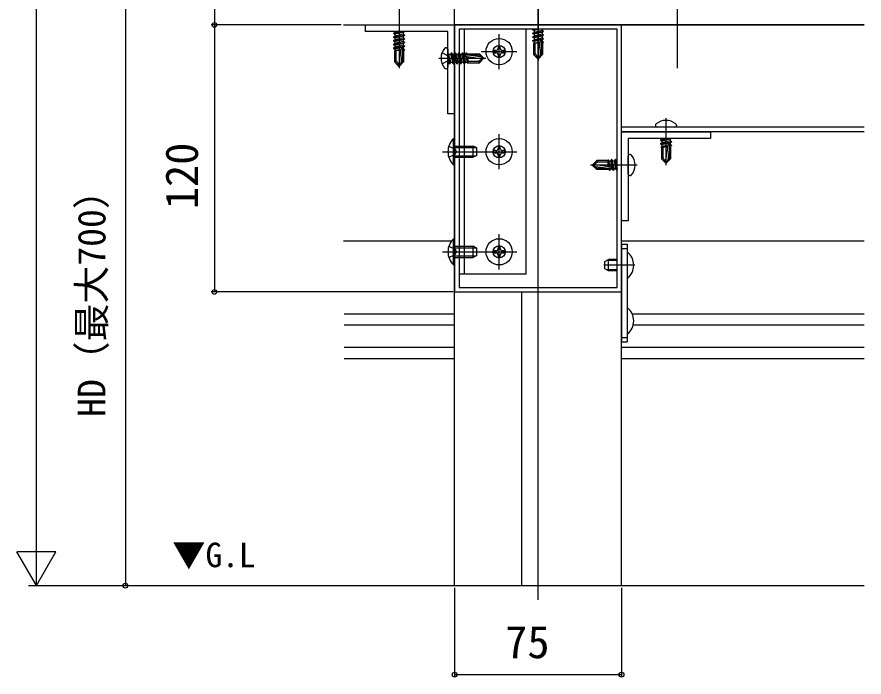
# Model space of a CAD drawing. Units: millimetres, scale not verified. Extents: x -875 to 875, y -1304 to 1297.
# Drawn here: x -4.8 to 376, y -40.3 to 256.4 of the extents above; entities that cross this region are included whole.
import ezdxf
from ezdxf.enums import TextEntityAlignment as Align

# ---------------------------------------------------------------- set-up
doc = ezdxf.new("R2010")
doc.units = ezdxf.units.MM
doc.header["$LTSCALE"] = 8
for name, color, linetype in [('0-1_USER1', 3, 'Continuous'), ('0-2_YKK_11', 7, 'Continuous'), ('0-3_YKK_12', 2, 'Continuous'), ('0-4_YKK_13', 4, 'Continuous'), ('0-5_YKK_D', 6, 'Continuous'), ('0-7_YSS_K', 3, 'Continuous')]:
    doc.layers.add(name, color=color, linetype=linetype)
doc.styles.add('ＭＳ ゴシック', font='')
doc.styles.get('ＭＳ ゴシック').set_extended_font_data('MS Gothic')

msp = doc.modelspace()

# ---------------------------------------------------------------- linework, layer by layer
at = {"layer": '0-2_YKK_11'}
for points in [[(191.937, 252.8), (191.937, 132.8), (266.937, 132.8), (266.937, 252.8)], [(193.937, 250.8), (193.937, 134.8), (264.937, 134.8), (264.937, 250.8)]]:
    msp.add_lwpolyline(points, close=True, dxfattribs=at)
at = {"layer": '0-3_YKK_12'}
for p, q in [((229.438, -5.615), (229.438, 774.048)), ((191.937, 0.8), (191.937, 300.8)), ((141.938, 252.8), (375.978, 252.8)), ((266.938, 204.8), (266.938, 252.8)), ((375.978, 252.8), (266.938, 252.8)), ((286.938, 210.9), (286.938, 189.798)), ((375.978, 206.8), (266.938, 206.8)), ((375.978, 204.8), (266.938, 204.8)), ((274.038, 189.8), (252.936, 189.8)), ((141.938, 155.8), (190.63, 155.8)), ((266.937, 155.8), (375.978, 155.8)), ((272.938, 144.8), (258.938, 144.8)), ((221.938, 132.8), (221.938, 0.8)), ((221.938, 132.8), (266.938, 132.8)), ((266.938, 0.8), (266.938, 132.8)), ((191.937, 122.8), (142.205, 122.8)), ((266.938, 122.8), (266.937, 122.8)), ((375.978, 122.8), (271.829, 122.8)), ((191.937, 117.8), (142.205, 117.8)), ((266.938, 117.8), (266.937, 117.8)), ((375.978, 117.8), (272.174, 117.8)), ((191.937, 107.8), (142.205, 107.8)), ((375.978, 107.8), (266.938, 107.8)), ((191.937, 102.8), (142.205, 102.8)), ((375.978, 102.8), (266.938, 102.8))]:
    msp.add_line(p, q, dxfattribs=at)
at = {"layer": '0-4_YKK_13'}
for p, q in [((229.437, 301.7), (229.437, 236.6)), ((166.937, 298.4), (166.937, 233.3)), ((291.937, 298.4), (291.937, 233.3)), ((164.466, 249.042), (169.011, 249.8)), ((169.409, 249.749), (164.466, 248.925)), ((164.466, 249.042), (165.113, 249.416)), ((164.466, 249.042), (164.466, 248.925)), ((164.466, 248.925), (165.113, 248.551)), ((164.466, 247.394), (169.409, 248.218)), ((169.409, 248.101), (164.466, 247.277)), ((164.466, 247.394), (165.113, 247.768)), ((165.113, 249.8), (165.113, 249.416)), ((166.813, 249.8), (165.113, 249.416)), ((168.762, 248.592), (165.113, 247.768)), ((165.113, 248.551), (165.113, 247.768)), ((168.762, 249.375), (168.762, 248.592)), ((169.409, 248.218), (168.762, 248.592)), ((168.762, 247.727), (168.762, 246.944)), ((169.409, 249.8), (169.409, 249.749)), ((169.409, 248.218), (169.409, 248.101)), ((196.237, 250.8), (196.237, 140.8)), ((211.937, 232.9), (211.937, 248.7)), ((223.937, 250.8), (223.937, 140.8)), ((228.305, 250.8), (226.966, 250.577)), ((226.966, 250.694), (227.598, 250.8)), ((226.966, 250.694), (227.148, 250.8)), ((226.966, 250.694), (226.966, 250.577)), ((226.966, 250.577), (227.613, 250.203)), ((226.966, 249.047), (231.909, 249.871)), ((231.909, 249.753), (226.966, 248.929)), ((226.966, 249.047), (227.613, 249.42)), ((226.966, 249.047), (226.966, 248.929)), ((226.966, 248.929), (227.613, 248.555)), ((226.966, 247.399), (231.909, 248.223)), ((231.909, 248.105), (226.966, 247.281)), ((226.966, 247.399), (227.613, 247.772)), ((230.257, 250.8), (227.613, 250.203)), ((231.262, 250.244), (227.613, 249.42)), ((227.613, 250.203), (227.613, 249.42)), ((231.262, 248.596), (227.613, 247.772)), ((227.613, 248.555), (227.613, 247.772)), ((231.262, 250.8), (231.262, 250.244)), ((231.909, 249.871), (231.262, 250.244)), ((231.262, 249.379), (231.262, 248.596)), ((231.909, 248.223), (231.262, 248.596)), ((231.262, 247.731), (231.262, 246.949)), ((231.909, 249.871), (231.909, 249.753)), ((231.909, 248.223), (231.909, 248.105)), ((164.466, 247.394), (164.466, 247.277)), ((164.466, 247.277), (165.113, 246.903)), ((164.466, 245.747), (169.409, 246.571)), ((169.409, 246.453), (164.466, 245.629)), ((164.466, 245.747), (165.113, 246.12)), ((164.466, 245.747), (164.466, 245.629)), ((164.466, 245.629), (165.113, 245.255)), ((164.466, 244.099), (169.409, 244.923)), ((169.409, 244.805), (164.466, 243.981)), ((164.466, 244.099), (165.113, 244.472)), ((164.466, 244.099), (164.466, 243.981)), ((164.466, 243.981), (165.113, 243.607)), ((168.762, 246.944), (165.113, 246.12)), ((165.113, 246.903), (165.113, 246.12)), ((168.762, 245.296), (165.113, 244.472)), ((165.113, 245.255), (165.113, 244.472)), ((169.409, 246.571), (168.762, 246.944)), ((168.762, 246.079), (168.762, 245.296)), ((169.409, 244.923), (168.762, 245.296)), ((168.762, 244.431), (168.762, 243.649)), ((169.409, 246.571), (169.409, 246.453)), ((169.409, 244.923), (169.409, 244.805)), ((226.966, 247.399), (226.966, 247.281)), ((226.966, 247.281), (227.613, 246.907)), ((226.966, 245.751), (231.909, 246.575)), ((231.909, 246.457), (226.966, 245.633)), ((226.966, 245.751), (227.613, 246.125)), ((226.966, 245.751), (226.966, 245.633)), ((226.966, 245.633), (227.613, 245.259)), ((230.201, 244.6), (227.387, 244.6)), ((227.387, 244.6), (227.387, 239.473)), ((231.262, 246.949), (227.613, 246.125)), ((227.613, 246.907), (227.613, 246.125)), ((230.411, 245.891), (227.613, 245.259)), ((227.613, 245.259), (227.613, 244.6)), ((228.086, 239.94), (228.086, 244.6)), ((230.277, 245.078), (228.158, 244.6)), ((230.402, 245.853), (229.148, 238.101)), ((229.947, 244.6), (230.207, 244.643)), ((230.988, 244.6), (230.232, 238.925)), ((230.987, 245.806), (230.987, 239.68)), ((231.262, 245.301), (230.987, 245.239)), ((230.987, 244.773), (231.909, 244.927)), ((231.909, 244.809), (230.987, 244.656)), ((231.487, 244.6), (230.988, 244.6)), ((231.909, 246.575), (231.262, 246.949)), ((231.262, 246.083), (231.262, 245.301)), ((231.909, 244.927), (231.262, 245.301)), ((231.909, 244.809), (231.487, 244.566)), ((231.487, 244.6), (231.487, 239.473)), ((231.909, 246.575), (231.909, 246.457)), ((231.909, 244.927), (231.909, 244.809)), ((164.466, 242.451), (169.409, 243.275)), ((169.409, 243.157), (164.466, 242.333)), ((164.466, 242.451), (165.113, 242.825)), ((164.466, 242.451), (164.466, 242.333)), ((164.466, 242.333), (165.113, 241.959)), ((167.701, 241.3), (164.887, 241.3)), ((164.887, 241.3), (164.887, 236.173)), ((168.762, 243.649), (165.113, 242.825)), ((165.113, 243.607), (165.113, 242.825)), ((167.911, 242.591), (165.113, 241.959)), ((165.113, 241.959), (165.113, 241.3)), ((165.586, 236.64), (165.586, 241.3)), ((167.777, 241.778), (165.658, 241.3)), ((167.902, 242.553), (166.648, 234.801)), ((167.447, 241.3), (167.707, 241.343)), ((168.488, 241.3), (167.732, 235.625)), ((168.487, 242.506), (168.487, 236.38)), ((168.762, 242.001), (168.487, 241.939)), ((168.487, 241.473), (169.409, 241.627)), ((169.409, 241.509), (168.487, 241.356)), ((168.987, 241.3), (168.488, 241.3)), ((169.409, 243.275), (168.762, 243.649)), ((168.762, 242.783), (168.762, 242.001)), ((169.409, 241.627), (168.762, 242.001)), ((169.409, 241.509), (168.987, 241.266)), ((168.987, 241.3), (168.987, 236.173)), ((169.409, 243.275), (169.409, 243.157)), ((169.409, 241.627), (169.409, 241.509)), ((188.937, 238.925), (186.28, 240.25)), ((188.076, 242.535), (188.237, 242.535)), ((188.937, 241.835), (188.937, 233.765)), ((190.525, 240.272), (190.151, 239.624)), ((190.525, 240.272), (190.643, 240.272)), ((191.349, 235.328), (190.525, 240.272)), ((190.643, 240.272), (191.016, 239.624)), ((192.173, 240.272), (191.799, 239.624)), ((192.173, 240.272), (192.29, 240.272)), ((192.997, 235.328), (192.173, 240.272)), ((192.29, 240.272), (193.114, 235.328)), ((192.29, 240.272), (192.664, 239.624)), ((193.821, 240.272), (193.447, 239.624)), ((193.821, 240.272), (193.938, 240.272)), ((194.645, 235.328), (193.821, 240.272)), ((193.938, 240.272), (194.762, 235.328)), ((193.938, 240.272), (194.312, 239.624)), ((195.468, 240.272), (195.095, 239.624)), ((195.468, 240.272), (195.586, 240.272)), ((196.292, 235.328), (195.468, 240.272)), ((195.586, 240.272), (196.41, 235.328)), ((195.586, 240.272), (195.96, 239.624)), ((197.116, 240.272), (196.743, 239.624)), ((197.116, 240.272), (197.324, 239.35)), ((197.116, 240.272), (197.234, 240.272)), ((197.234, 240.272), (197.442, 239.35)), ((197.234, 240.272), (197.608, 239.624)), ((204.037, 240.8), (219.837, 240.8)), ((213.437, 240.3), (214.437, 240.3)), ((227.387, 239.473), (228.086, 239.94)), ((228.086, 239.94), (229.437, 237.6)), ((164.887, 236.173), (165.586, 236.64)), ((164.887, 236.173), (166.761, 234.3)), ((165.586, 236.64), (166.937, 234.3)), ((168.987, 236.173), (167.114, 234.3)), ((167.732, 235.625), (168.487, 236.38)), ((168.987, 236.173), (168.487, 236.38)), ((184.837, 237.8), (205.939, 237.8)), ((188.937, 236.675), (186.28, 235.35)), ((188.937, 238.925), (189.536, 237.8)), ((188.937, 236.675), (189.536, 237.8)), ((188.995, 239.565), (189.327, 235.975)), ((188.995, 239.565), (189.112, 239.565)), ((189.701, 235.328), (188.995, 239.565)), ((190.192, 235.975), (189.112, 239.565)), ((189.112, 239.565), (189.819, 235.328)), ((189.137, 239.624), (190.151, 239.624)), ((190.151, 239.624), (190.975, 235.975)), ((191.016, 239.624), (191.799, 239.624)), ((191.016, 239.624), (191.84, 235.975)), ((191.799, 239.624), (192.623, 235.975)), ((192.664, 239.624), (193.447, 239.624)), ((192.664, 239.624), (193.488, 235.975)), ((193.447, 239.624), (194.271, 235.975)), ((194.312, 239.624), (195.095, 239.624)), ((194.312, 239.624), (195.136, 235.975)), ((195.095, 239.624), (195.919, 235.975)), ((195.96, 239.624), (196.743, 239.624)), ((195.96, 239.624), (196.784, 235.975)), ((196.685, 238.765), (204.436, 237.51)), ((196.743, 239.624), (196.805, 239.35)), ((196.946, 238.723), (197.566, 235.975)), ((197.913, 235.489), (197.386, 238.651)), ((197.937, 236.051), (197.507, 238.632)), ((197.937, 239.624), (197.608, 239.624)), ((197.608, 239.624), (197.67, 239.35)), ((197.937, 238.164), (197.844, 238.577)), ((197.937, 239.85), (197.937, 239.35)), ((197.937, 239.85), (203.062, 239.85)), ((197.937, 239.35), (203.612, 238.593)), ((197.937, 238.562), (197.937, 235.75)), ((202.599, 236.45), (204.937, 237.8)), ((202.855, 239.35), (203.062, 239.85)), ((204.937, 237.975), (203.062, 239.85)), ((204.937, 237.625), (203.062, 235.75)), ((203.612, 238.593), (204.937, 237.975)), ((204.937, 237.625), (204.937, 237.975)), ((227.387, 239.473), (229.261, 237.6)), ((229.261, 237.6), (229.614, 237.6)), ((231.487, 239.473), (229.614, 237.6)), ((230.232, 238.925), (229.614, 237.6)), ((230.232, 238.925), (230.987, 239.68)), ((231.487, 239.473), (230.987, 239.68)), ((166.761, 234.3), (167.114, 234.3)), ((167.732, 235.625), (167.114, 234.3)), ((188.076, 233.065), (188.237, 233.065)), ((189.137, 235.975), (189.327, 235.975)), ((189.701, 235.328), (189.327, 235.975)), ((189.701, 235.328), (189.819, 235.328)), ((190.192, 235.975), (190.975, 235.975)), ((191.349, 235.328), (190.975, 235.975)), ((191.349, 235.328), (191.466, 235.328)), ((191.84, 235.975), (192.623, 235.975)), ((192.997, 235.328), (192.623, 235.975)), ((192.997, 235.328), (193.114, 235.328)), ((193.114, 235.328), (193.488, 235.975)), ((193.488, 235.975), (194.271, 235.975)), ((194.645, 235.328), (194.271, 235.975)), ((194.645, 235.328), (194.762, 235.328)), ((194.762, 235.328), (195.136, 235.975)), ((195.136, 235.975), (195.919, 235.975)), ((196.292, 235.328), (195.919, 235.975)), ((196.292, 235.328), (196.41, 235.328)), ((196.41, 235.328), (196.784, 235.975)), ((196.784, 235.975), (197.566, 235.975)), ((197.847, 235.489), (197.566, 235.975)), ((197.913, 235.489), (197.847, 235.489)), ((197.913, 235.489), (197.937, 235.75)), ((197.913, 235.489), (197.913, 235.489)), ((197.937, 235.75), (203.062, 235.75)), ((282.203, 207.662), (282.203, 207.5)), ((290.973, 206.8), (282.903, 206.8)), ((291.673, 207.662), (291.673, 207.5)), ((211.937, 187.9), (211.937, 203.7)), ((191.937, 189.9), (191.937, 201.7)), ((191.937, 198.3), (200.237, 198.3)), ((201.937, 197.5), (200.237, 198.3)), ((284.466, 201.093), (288.708, 201.8)), ((289.41, 201.799), (284.466, 200.975)), ((284.466, 201.093), (285.113, 201.467)), ((284.466, 201.093), (284.466, 200.975)), ((284.466, 200.975), (285.113, 200.601)), ((284.466, 199.445), (289.41, 200.269)), ((289.41, 200.151), (284.466, 199.327)), ((284.466, 199.445), (285.113, 199.819)), ((284.466, 199.445), (284.466, 199.327)), ((284.466, 199.327), (285.113, 198.954)), ((284.627, 197.824), (287.789, 198.351)), ((284.627, 197.89), (285.113, 198.171)), ((285.113, 201.8), (285.113, 201.467)), ((286.589, 201.8), (285.113, 201.467)), ((288.762, 201.425), (285.113, 200.601)), ((288.762, 200.643), (285.113, 199.819)), ((285.113, 200.601), (285.113, 199.819)), ((288.762, 199.777), (285.113, 198.954)), ((285.113, 198.954), (285.113, 198.171)), ((287.861, 198.791), (285.113, 198.171)), ((285.189, 197.8), (287.77, 198.23)), ((287.903, 199.053), (286.648, 191.301)), ((288.762, 198.995), (288.488, 198.933)), ((289.41, 198.621), (288.488, 198.413)), ((289.41, 198.503), (288.488, 198.295)), ((288.762, 198.13), (288.488, 198.068)), ((289.41, 201.799), (288.762, 201.425)), ((288.762, 201.425), (288.762, 200.643)), ((289.41, 200.269), (288.762, 200.643)), ((289.41, 200.151), (288.762, 199.777)), ((288.762, 199.777), (288.762, 198.995)), ((289.41, 198.621), (288.762, 198.995)), ((289.41, 198.503), (288.762, 198.13)), ((288.762, 197.8), (288.762, 198.13)), ((289.41, 201.8), (289.41, 201.799)), ((289.41, 200.269), (289.41, 200.151)), ((289.41, 198.621), (289.41, 198.503)), ((186.437, 195.8), (204.437, 195.8)), ((191.937, 197.646), (201.628, 197.646)), ((201.937, 194.1), (201.937, 197.5)), ((204.037, 195.8), (219.837, 195.8)), ((213.437, 195.3), (214.437, 195.3)), ((270.8, 194.535), (270.638, 194.535)), ((284.627, 197.824), (284.627, 197.89)), ((284.627, 197.824), (284.888, 197.8)), ((284.627, 197.824), (284.627, 197.824)), ((287.7, 197.8), (284.888, 197.8)), ((284.888, 197.8), (284.888, 192.675)), ((287.302, 197.8), (287.715, 197.893)), ((288.488, 197.8), (287.731, 192.126)), ((288.988, 197.8), (288.488, 197.8)), ((288.988, 197.8), (288.988, 192.675)), ((191.937, 193.954), (201.628, 193.954)), ((201.937, 194.1), (200.237, 193.3)), ((253.938, 189.975), (255.813, 191.85)), ((256.276, 191.15), (253.938, 189.8)), ((260.938, 191.85), (255.813, 191.85)), ((260.962, 192.111), (260.938, 191.85)), ((260.938, 189.038), (260.938, 191.85)), ((260.938, 191.549), (261.368, 188.968)), ((260.962, 192.111), (261.489, 188.948)), ((260.962, 192.111), (260.962, 192.111)), ((260.962, 192.111), (261.028, 192.111)), ((261.028, 192.111), (261.309, 191.624)), ((261.929, 188.877), (261.309, 191.624)), ((262.091, 191.624), (261.309, 191.624)), ((262.465, 192.272), (262.091, 191.624)), ((262.915, 187.975), (262.091, 191.624)), ((262.583, 192.272), (262.465, 192.272)), ((263.289, 187.328), (262.465, 192.272)), ((262.583, 192.272), (262.957, 191.624)), ((262.583, 192.272), (263.407, 187.328)), ((263.739, 191.624), (262.957, 191.624)), ((263.781, 187.975), (262.957, 191.624)), ((264.563, 187.975), (263.739, 191.624)), ((264.937, 187.328), (264.113, 192.272)), ((264.231, 192.272), (264.605, 191.624)), ((264.231, 192.272), (264.938, 188.029)), ((264.938, 191.624), (264.605, 191.624)), ((264.938, 190.148), (264.605, 191.624)), ((269.938, 185.765), (269.938, 193.835)), ((286.763, 190.8), (284.888, 192.675)), ((285.588, 193.138), (286.938, 190.8)), ((286.763, 190.8), (287.113, 190.8)), ((287.113, 190.8), (288.988, 192.675)), ((287.731, 192.126), (287.113, 190.8)), ((288.488, 192.882), (288.988, 192.675)), ((191.429, 189.9), (191.937, 189.9)), ((253.938, 189.625), (255.813, 187.75)), ((255.263, 189.006), (253.938, 189.625)), ((262.19, 188.835), (254.439, 190.089)), ((260.938, 188.25), (255.263, 189.006)), ((256.02, 188.25), (255.813, 187.75)), ((260.938, 187.75), (255.813, 187.75)), ((260.938, 189.436), (261.031, 189.023)), ((260.938, 187.75), (260.938, 188.25)), ((260.938, 187.975), (261.268, 187.975)), ((261.268, 187.975), (261.206, 188.25)), ((261.641, 187.328), (261.268, 187.975)), ((261.641, 187.328), (261.433, 188.25)), ((261.759, 187.328), (261.551, 188.25)), ((261.759, 187.328), (261.641, 187.328)), ((261.759, 187.328), (262.133, 187.975)), ((262.133, 187.975), (262.071, 188.25)), ((262.915, 187.975), (262.133, 187.975)), ((263.289, 187.328), (262.915, 187.975)), ((263.407, 187.328), (263.289, 187.328)), ((263.407, 187.328), (263.781, 187.975)), ((264.563, 187.975), (263.781, 187.975)), ((264.937, 187.328), (264.563, 187.975)), ((270.8, 185.065), (270.638, 185.065)), ((191.937, 144.9), (191.937, 156.7)), ((211.937, 142.9), (211.937, 158.7)), ((191.937, 153.3), (200.237, 153.3)), ((191.937, 152.646), (201.628, 152.646)), ((201.937, 152.5), (200.237, 153.3)), ((201.937, 149.1), (201.937, 152.5)), ((266.938, 154.3), (269.438, 154.3)), ((266.938, 154.3), (266.938, 110.3)), ((269.438, 154.3), (269.438, 110.3)), ((186.437, 150.8), (204.437, 150.8)), ((191.937, 148.954), (201.628, 148.954)), ((201.937, 149.1), (200.237, 148.3)), ((204.037, 150.8), (219.837, 150.8)), ((213.437, 150.3), (214.437, 150.3)), ((266.938, 152.3), (269.438, 152.3)), ((269.438, 150.7), (269.438, 138.9)), ((269.686, 150.7), (269.438, 150.7)), ((269.686, 138.9), (269.686, 150.7)), ((191.429, 144.9), (191.937, 144.9)), ((259.438, 146.5), (261.138, 147.3)), ((259.438, 143.1), (259.438, 146.5)), ((264.938, 146.867), (260.218, 146.867)), ((264.938, 147.3), (261.138, 147.3)), ((261.138, 142.3), (261.138, 147.3)), ((261.138, 142.3), (259.438, 143.1)), ((264.938, 142.733), (260.218, 142.733)), ((264.938, 142.3), (261.138, 142.3)), ((223.937, 140.8), (193.937, 140.8)), ((269.686, 138.9), (269.438, 138.9)), ((269.438, 125.7), (269.438, 113.9)), ((269.686, 125.7), (269.438, 125.7)), ((269.686, 113.9), (269.686, 125.7)), ((266.938, 112.3), (269.438, 112.3)), ((269.686, 113.9), (269.438, 113.9)), ((266.938, 110.3), (269.438, 110.3))]:
    msp.add_line(p, q, dxfattribs=at)
for points in [[(151.937, 252.8), (191.937, 252.8), (191.937, 212.8), (188.937, 212.8), (188.937, 249.8), (151.937, 249.8)], [(266.938, 164.8), (266.938, 204.8), (306.938, 204.8), (306.938, 201.8), (269.938, 201.8), (269.938, 164.8)]]:
    msp.add_lwpolyline(points, close=True, dxfattribs=at)
for points in [[(169.409, 249.749), (168.762, 249.375), (165.113, 248.551)], [(169.409, 248.101), (168.762, 247.727), (165.113, 246.903)], [(223.937, 250.8), (193.937, 250.8), (193.937, 140.8)], [(231.909, 249.753), (231.262, 249.379), (227.613, 248.555)], [(231.909, 248.105), (231.262, 247.731), (227.613, 246.907)], [(169.409, 246.453), (168.762, 246.079), (165.113, 245.255)], [(169.409, 244.805), (168.762, 244.431), (165.113, 243.607)], [(231.909, 246.457), (231.262, 246.083), (230.911, 246.004)], [(169.409, 243.157), (168.762, 242.783), (168.411, 242.704)], [(190.643, 240.272), (191.466, 235.328), (191.84, 235.975)], [(210.437, 241.3), (209.437, 241.3), (209.437, 240.3), (210.437, 240.3)], [(212.437, 242.3), (212.437, 243.3), (211.437, 243.3), (211.437, 242.3)], [(214.437, 240.3), (214.437, 241.3), (213.437, 241.3)], [(196.732, 239.35), (202.855, 239.35), (203.612, 238.593)], [(197.937, 236.45), (202.599, 236.45), (203.062, 235.75)], [(211.437, 239.3), (211.437, 238.3), (212.437, 238.3), (212.437, 239.3)], [(189.701, 235.328), (189.819, 235.328), (190.192, 235.975)], [(189.326, 198.3), (192.104, 196.945), (192.713, 195.8)], [(191.429, 189.9), (191.429, 201.7), (191.937, 201.7)], [(191.937, 193.3), (200.237, 193.3), (200.237, 198.3)], [(212.437, 197.3), (212.437, 198.3), (211.437, 198.3), (211.437, 197.3)], [(288.488, 199.006), (288.488, 192.882), (287.731, 192.126)], [(189.326, 193.3), (192.104, 194.655), (192.713, 195.8)], [(210.437, 196.3), (209.437, 196.3), (209.437, 195.3), (210.437, 195.3)], [(211.437, 194.3), (211.437, 193.3), (212.437, 193.3), (212.437, 194.3)], [(214.437, 195.3), (214.437, 196.3), (213.437, 196.3)], [(285.588, 197.8), (285.588, 193.138), (284.888, 192.675)], [(260.938, 191.15), (256.276, 191.15), (255.813, 191.85)], [(264.231, 192.272), (264.113, 192.272), (263.739, 191.624)], [(262.143, 188.25), (256.02, 188.25), (255.263, 189.006)], [(191.429, 144.9), (191.429, 156.7), (191.937, 156.7)], [(189.326, 153.3), (192.104, 151.945), (192.713, 150.8)], [(191.937, 148.3), (200.237, 148.3), (200.237, 153.3)], [(212.437, 152.3), (212.437, 153.3), (211.437, 153.3), (211.437, 152.3)], [(189.326, 148.3), (192.104, 149.655), (192.713, 150.8)], [(210.437, 151.3), (209.437, 151.3), (209.437, 150.3), (210.437, 150.3)], [(211.437, 149.3), (211.437, 148.3), (212.437, 148.3), (212.437, 149.3)], [(214.437, 150.3), (214.437, 151.3), (213.437, 151.3)]]:
    msp.add_lwpolyline(points, dxfattribs=at)
for centre, radius in [((211.937, 240.8), 5.9), ((211.937, 240.8), 2.75), ((211.937, 195.8), 5.9), ((211.937, 195.8), 2.75), ((211.937, 150.8), 5.9), ((211.937, 150.8), 2.75)]:
    msp.add_circle(centre, radius, dxfattribs=at)
for centre, radius, start, end in [((230.693, 245.806), 0.294, 90, 170.8071), ((230.693, 245.806), 0.294, 0, 90), ((168.193, 242.506), 0.294, 90, 170.8071), ((168.193, 242.506), 0.294, 0, 90), ((192.837, 237.8), 7, 140.87645, 180), ((188.076, 241.673), 0.862, 90, 140.87645), ((188.237, 241.835), 0.7, 0, 90), ((210.437, 242.3), 1, 270, 0), ((210.437, 239.3), 1, 0, 90), ((213.437, 242.3), 1, 180, 270), ((213.437, 239.3), 1, 90, 180), ((192.837, 237.8), 7, 180, 219.12355), ((189.137, 239.824), 0.2, 180, 270), ((196.732, 239.056), 0.294, 90, 180), ((196.732, 239.056), 0.294, 180, 260.8071), ((188.076, 233.927), 0.862, 219.12355, 270), ((188.237, 233.765), 0.7, 270, 360), ((189.137, 235.775), 0.2, 90, 180), ((286.938, 202.9), 7, 90, 129.12355), ((286.938, 202.9), 7, 50.87645, 90), ((283.065, 207.662), 0.862, 129.12355, 180), ((282.903, 207.5), 0.7, 180, 270), ((284.913, 206.6), 0.2, 89.29224, 90), ((290.973, 207.5), 0.7, 270, 0), ((290.811, 207.662), 0.862, 0, 50.87645), ((197.17, 195.8), 8.232, 134.2189, 225.7811), ((288.193, 199.006), 0.294, 90, 170.8071), ((288.193, 199.006), 0.294, 0, 90), ((210.437, 197.3), 1, 270, 0), ((210.437, 194.3), 1, 0, 90), ((213.437, 197.3), 1, 180, 270), ((213.437, 194.3), 1, 90, 180), ((270.638, 193.835), 0.7, 90, 180), ((270.8, 193.673), 0.862, 39.12355, 90), ((266.038, 189.8), 7, 0, 39.12355), ((262.143, 188.544), 0.294, 270, 0), ((262.143, 188.544), 0.294, 0, 80.8071), ((266.038, 189.8), 7, 320.87645, 0), ((270.638, 185.765), 0.7, 180, 270), ((270.8, 185.927), 0.862, 270, 320.87645), ((197.17, 150.8), 8.232, 134.2189, 225.7811), ((210.437, 152.3), 1, 270, 0), ((210.437, 149.3), 1, 0, 90), ((213.437, 152.3), 1, 180, 270), ((213.437, 149.3), 1, 90, 180), ((264.738, 144.8), 7.7, 309.98312, 50.01688), ((264.738, 119.8), 7.7, 309.98312, 50.01688)]:
    msp.add_arc(centre, radius, start, end, dxfattribs=at)
at = {"layer": '0-5_YKK_D'}
for p, q in [((3.938, 18.3), (3.938, 573.3)), ((43.938, 292.8), (43.938, 0.8)), ((83.938, 292.8), (83.938, 252.8)), ((140.938, 252.8), (82.938, 252.8)), ((140.938, 252.8), (82.938, 252.8)), ((83.938, 252.8), (83.938, 132.8)), ((191.237, 132.8), (82.938, 132.8)), ((3.938, 0.8), (3.938, 31.111)), ((3.938, 0.8), (-4.812, 15.955)), ((12.688, 15.955), (-4.812, 15.955)), ((3.938, 0.8), (12.688, 15.955)), ((191.938, -0.2), (191.938, -40.2)), ((266.938, -0.2), (266.938, -40.2)), ((191.938, -39.2), (266.938, -39.2))]:
    msp.add_line(p, q, dxfattribs=at)
for centre in [(83.938, 252.8), (83.938, 252.8), (83.938, 132.8), (43.938, 0.8), (191.938, -39.2), (266.938, -39.2)]:
    msp.add_circle(centre, 1.075, dxfattribs=at)
at = {"layer": '0-7_YSS_K'}
msp.add_line((0.357, 0.8), (375.978, 0.8), dxfattribs=at)

# ---------------------------------------------------------------- texts
at = {"layer": '0-1_USER1', "style": 'ＭＳ ゴシック'}
msp.add_text('▼G.L', height=11, dxfattribs=at).set_placement((64.955, 5.8), align=Align.BOTTOM_LEFT)
at = {"layer": '0-5_YKK_D', "style": 'ＭＳ ゴシック'}
for s, height, p in [('120', 14.66, (80.938, 169.959)), ('HD（最大700）', 12.46, (38.716, 76.627))]:
    msp.add_text(s, height=height, rotation=90, dxfattribs=at).set_placement(p, align=Align.BOTTOM_LEFT)
msp.add_text('75', height=14.66, dxfattribs=at).set_placement((214.665, -36.2), align=Align.BOTTOM_LEFT)

doc.saveas('drawing.dxf')
